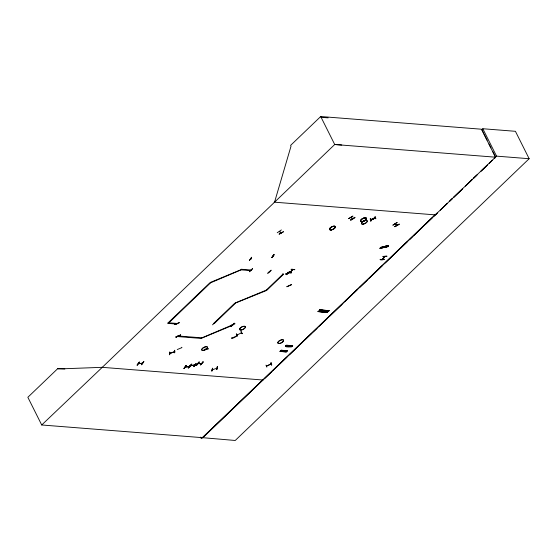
<?xml version="1.0" encoding="UTF-8"?>
<svg xmlns="http://www.w3.org/2000/svg" width="557" height="557" viewBox="0 0 557 557"><rect width="100%" height="100%" fill="white"/><g stroke="black" fill="none" stroke-linecap="round" stroke-linejoin="round"><path stroke-width="0.84" d="M169.85 352.275L169.551 354.795L169.732 352.045M169.753 354.677L169.767 352.268M174.397 350.249C175.782 350.45 173.881 356.16 174.564 350.423M352.846 218.755L350.938 217.348M397.05 225.327L394.99 224.032L396.842 225.195M251.012 270.41L251.513 270.298L251.123 270.284M380.361 247.663L388.605 245.519L388.152 246.479L380.097 248.338M380.368 247.774L388.591 245.54L380.424 247.412L379.999 248.533M380.508 247.454L380.354 247.781L388.514 245.477M388.104 246.598L379.978 248.352L388.076 246.417M370.969 221.018L370.259 218.748M280.074 351.314L286.298 351.927L280.032 351.439L281.111 350.249L287.489 350.771L286.277 351.927M280.275 351.119L286.639 351.585L280.394 351.091M281.243 350.276L287.363 350.806L280.874 350.632L287.168 350.987M285.449 346.259L291.903 346.531C291.241 347.115 282.608 347.498 286.375 345.201L292.752 345.723L291.583 346.76M286.138 345.584L292.383 346.078L286.138 345.584L292.613 345.695M318.541 311.078L318.033 311.565L327.307 312.373L317.998 311.572L327.788 311.913M328.957 310.688L319.495 310.172L319.634 309.796L329.103 310.66L328.616 311.008M327.265 312.4L318.068 311.384M178.463 336.219L178.24 335.878M288.136 273.396L288.122 273.236M197.846 363.721L201.627 363.568M382.193 259.416L384.755 256.443M212.44 368.442L211.764 371.094L212.586 368.142M212.642 368.344L211.959 370.969M196.837 364.633L196.83 365.023L192.694 365.476M196.906 364.877L192.694 365.524M274.545 202.191L291.019 146.171L290.615 145.37L320.707 116.524L481.499 129.217L495.507 157.192L494.254 158.397M384.072 259.109C384.553 259.757 379.7 260.474 380.215 259.263M194.825 365.079L195.208 364.772L194.553 365.176M289.724 272.631L292.885 269.644M292.585 269.908L292.383 269.511M380.807 248.157L381.246 247.217M384.33 247.315L384.762 246.375M385.152 247.12L385.583 246.18M385.883 246.946L386.314 246.006M386.704 246.744L387.136 245.804M387.254 246.619L387.686 245.679M285.344 346.252L291.68 346.753M285.65 346.064L291.903 346.538L285.456 346.231M236.997 334.98L237.4 334.771M241.125 333.044L241.564 332.717M319.516 310.165L328.79 310.966L319.53 310.124M329.09 310.702L319.655 309.887M291.395 272.568C289.543 273.703 284.543 271.67 291.45 272.805M266.559 366.046L271.175 363.909M271.155 364L266.601 366.123M384.908 256.464L382.353 259.402M279.677 231.545L279.315 231.538M279.322 231.566L281.257 232.972M281.382 232.861L279.523 231.461M352.804 218.776L350.945 217.376M394.955 224.046L395.317 224.067M139.306 361.987L137.057 365.218L139.361 362.182M137.231 365.134L139.417 362.217M141.325 364.445C148.747 355.213 136.778 371.234 143.797 361.667M186.031 365.587L183.894 368.588L186.142 365.357M186.205 365.552L184.075 368.525M188.162 367.815L190.424 365.03M188.489 367.996L190.619 365.023L188.273 368.045M191.761 363.986L189.512 367.209L191.803 364.194M190.793 365.768L191.232 365.587M194.63 365.162L194.922 365.239M193.773 366.443C200.624 357.685 189.359 372.744 196.238 363.651M251.576 257.431L249.411 260.439L251.667 257.23M250.692 258.991L251.144 258.921M272.61 256.15L272.944 256.102M271.739 257.431L273.898 254.458M272.067 257.613L274.225 254.633L271.858 257.661M289.849 272.652L293.003 269.685L292.808 269.254M196.503 365.113L199.148 362.099M199.197 362.134L196.343 365.155L199.086 361.911M212.377 369.646L212.795 369.486M237.421 335.975L236.426 333.789M237.219 336.129L236.293 334.109M265.974 365.127L266.845 367.126M169.878 353.423L174.432 351.662M174.432 351.766L169.829 353.528M64.849 368.992L57.935 368.449L27.85 397.287L41.719 424.984L202.511 437.67L434.954 214.849M41.719 424.984L102.314 367.293M168.862 322.816L210.63 282.782L242.295 269.323L251.513 270.054L250.901 270.639L241.689 269.908L241.641 269.463L210.588 282.329L210.63 282.782L209.961 282.726L167.58 323.345L176.799 324.077L177.405 323.492L168.193 322.761M282.97 274.114L266.267 290.127L235.207 302.994L235.249 303.447L214.334 323.464L213.665 323.408L234.546 303.391L266.309 290.58L266.267 290.127L266.935 290.183L283.645 274.162L282.803 273.772M481.568 129.941L482.822 128.737L515.427 131.306L529.15 158.717L235.228 440.476L202.511 437.67M280.693 351.3L281.745 350.297M285.964 346.252L287.008 345.249M283.416 351.516L284.46 350.513M288.679 346.468L289.724 345.465M284.049 351.564L285.093 350.562M289.313 346.517L290.357 345.521M284.613 351.606L285.657 350.611M289.877 346.565L290.921 345.563M285.247 351.662L286.291 350.659M290.51 346.614L291.555 345.612M285.664 351.69L286.709 350.694M290.928 346.649L291.972 345.646M262.681 379.992L201.314 438.672L200.541 437.12M452.291 198.654L449.784 201.063L452.256 198.654M471.765 180.036L465.485 186.045L472.315 179.424M473.652 178.233L476.792 175.225M481.192 171.027L486.846 165.617M489.352 163.215L491.239 161.412M494.379 158.411L495.639 157.206L492.917 151.769M202.623 437.899L496.552 156.141L529.15 158.717M264.937 378.217L271.83 371.61M273.083 370.412L276.843 366.805M278.723 365.009L286.862 357.197M289.368 354.795L301.901 342.785M305.034 339.784L311.92 333.177M313.173 331.979L316.933 328.372M319.44 325.97L326.959 318.764M329.466 316.362L341.991 304.352M345.124 301.351L352.017 294.744M353.27 293.546L357.03 289.939M359.53 287.537L367.049 280.331M369.556 277.929L382.088 265.919M385.214 262.918L392.107 256.311M393.36 255.113L397.12 251.506M400.253 248.506L407.146 241.898M409.646 239.496L412.152 237.094M413.405 235.896L422.178 227.486M425.311 224.485L432.204 217.878M433.457 216.68L437.217 213.073L435.33 214.877L274.162 202.156M473.568 178.226L477.328 174.62M481.088 171.013L487.361 165.004M489.241 163.201L492.374 160.2M249.445 271.795L252.586 268.801M215.782 321.849L212.489 324.849M267.729 273.264L271.029 270.249M267.868 273.229L271.141 270.236M232.353 324.87L232.701 324.905M231.064 326.123L234.525 323.366M231.176 326.353L234.497 323.339M287.899 272.665L287.962 272.276M291.227 269.497L294.841 269.623L291.116 269.275M287.76 273.153L287.781 273.139M289.765 271.753L286.312 274.517M370.273 218.929L370.767 221.164L370.349 218.922M292.787 269.699L292.585 269.303L292.536 269.978M194.985 365.086L190.814 365.747M138.394 363.651L142.495 363.143M142.446 363.261L138.317 363.77M189.303 366.61L185.23 367.126M197.923 363.589L201.759 363.442M277.226 232.763L281.389 229.937M279.21 234.246L283.548 231.67L279.092 234.024M348.585 218.65L352.929 216.074L348.647 218.664M350.52 219.931L354.955 217.557M354.886 217.502C346.51 222.027 352.581 220.147 354.76 217.279M397.12 222.577L392.817 225.216L397.05 222.417M399.216 224.158C385.862 231.9 408.26 219.166 394.753 226.497M185.272 367.014L189.38 366.506M190.94 365.622L191.239 365.566M269.901 271.767L269.177 271.851M237.024 335.049L241.515 332.745M241.933 333.525L242.302 333.629L240.993 331.526M375.216 216.659L375.878 218.769M370.649 219.862L375.244 217.669M372.187 219.242L374.478 218.142M271.524 365.002L271.106 362.753L271.774 364.884L271.405 364.779M232.464 324.766L232.875 324.835M204.231 349.385L208.248 348.724M208.367 348.891L204.231 349.448M285.644 274.141L290.204 272.053M285.546 273.967L290.288 272.206M174.78 324.529L179.438 322.614L174.675 324.432M286.897 286.73L291.429 284.453M286.89 286.716L291.548 284.801M176.005 337.062L180.67 335.098L175.894 336.783M176.019 337.18L180.649 334.952L176.012 337.166M235.061 323.742L230.299 325.573M177.244 349.545L181.902 347.624L181.777 347.269M382.944 256.415L386.948 256.157M318.409 311.064L327.822 311.864M294.674 269.727L291.388 269.316M272.798 256.248L272.477 256.276M216.492 368.462L216.986 368.205L212.44 369.723M251.033 258.963L250.727 258.97M375.55 218.727L374.972 216.722M196.948 364.863L192.701 365.127M241.132 331.7L242.051 333.754M270.904 362.823L271.544 364.946M382.944 256.478L386.823 256.255M384.191 259.332L380.278 259.451M380.173 259.646L384.045 259.458M341.747 145.015L334.715 144.507L102.272 367.328L58.193 368.964L57.935 368.449M178.261 336.324L178.247 335.899M321.104 117.325L328.143 117.84M495.507 157.192L334.715 144.507L320.707 116.524M280.06 351.251L286.639 351.571M101.889 367.3L263.057 380.02M289.772 271.767L286.437 274.712L289.466 271.517M288.025 272.491L291.506 272.791M214.236 323.443L214.654 323.352M231.364 326.36L234.219 323.123M319.634 310.047L328.902 310.876M482.822 128.737L496.552 156.141M482.418 130.804L483.191 132.357M483.97 133.91L487.083 140.12M489.025 144.005L490.968 147.89M292.683 269.24L292.975 269.72M252.53 268.606L249.376 271.607M236.182 336.059C236.711 336.435 231.635 339.29 231.524 337.974M217.202 366.694C218.177 366.638 217.028 370.161 216.52 369.34M202.929 361.778L203.256 362.001L200.276 364.793M375.321 217.926L370.753 220.21L375.362 218.052M236.272 336.247L231.608 338.162M241.473 269.115L241.515 269.567M232.889 324.996L232.868 325.01M217.321 366.854L216.638 369.57L217.341 366.875M203.04 361.953L200.409 364.981L203.054 361.973M178.303 335.989L177.69 336.567L200.729 338.391L232.394 324.933L232.443 325.385L201.383 338.252L201.342 337.807L178.303 335.989M447.271 203.465L440.357 210.073L447.243 203.458M462.345 189.046L453.551 197.457L462.289 189.039M375.223 217.606L370.565 219.695L370.718 220.106L375.334 217.954L375.174 217.55M203.312 350.485A3.175 1.372 -26.6 0 0 207.545 347.436A3.175 1.372 -26.6 0 0 203.068 347.993A3.175 1.372 -26.6 0 0 203.312 350.485M203.256 350.388A3.189 1.379 -26.6 0 0 207.496 347.324A3.189 1.379 -26.6 0 0 203.013 347.881A3.189 1.379 -26.6 0 0 203.256 350.388M331.387 229.902A3.175 1.372 -26.6 0 0 335.328 226.755A3.175 1.372 -26.6 0 0 330.656 227.611A3.175 1.372 -26.6 0 0 331.387 229.902A3.175 1.372 -26.6 0 0 335.335 226.769A3.175 1.372 -26.6 0 0 330.663 227.625A3.175 1.372 -26.6 0 0 331.394 229.909M331.331 229.804A3.189 1.379 -26.6 0 0 335.293 226.65A3.189 1.379 -26.6 0 0 330.6 227.507A3.189 1.379 -26.6 0 0 331.331 229.804M362.496 221.554A3.175 1.372 -26.6 0 0 366.436 218.407A3.175 1.372 -26.6 0 0 361.765 219.263A3.175 1.372 -26.6 0 0 362.496 221.554M362.433 221.449A3.189 1.379 -26.6 0 0 366.395 218.288A3.189 1.379 -26.6 0 0 361.702 219.152A3.189 1.379 -26.6 0 0 362.433 221.449M362.433 221.449A3.189 1.379 -26.6 0 0 366.395 218.295A3.189 1.379 -26.6 0 0 361.709 219.159A3.189 1.379 -26.6 0 0 362.433 221.449M363.31 224.13A3.175 1.372 -26.6 0 0 367.258 220.99A3.175 1.372 -26.6 0 0 362.586 221.846A3.175 1.372 -26.6 0 0 363.31 224.13M363.255 224.039A3.189 1.379 -26.6 0 0 367.216 220.878A3.189 1.379 -26.6 0 0 362.53 221.742A3.189 1.379 -26.6 0 0 363.255 224.039M241.146 329.988A3.175 1.372 -26.6 0 0 245.372 326.931A3.175 1.372 -26.6 0 0 240.896 327.488A3.175 1.372 -26.6 0 0 241.146 329.988A3.175 1.372 -26.6 0 0 245.379 326.945A3.175 1.372 -26.6 0 0 240.903 327.502A3.175 1.372 -26.6 0 0 241.153 329.995M279.426 343.523A3.175 1.372 -26.6 0 0 283.652 340.473A3.175 1.372 -26.6 0 0 279.175 341.03A3.175 1.372 -26.6 0 0 279.426 343.523M279.363 343.418A3.189 1.379 -26.6 0 0 283.604 340.355A3.189 1.379 -26.6 0 0 279.113 340.912A3.189 1.379 -26.6 0 0 279.363 343.418"/></g></svg>
